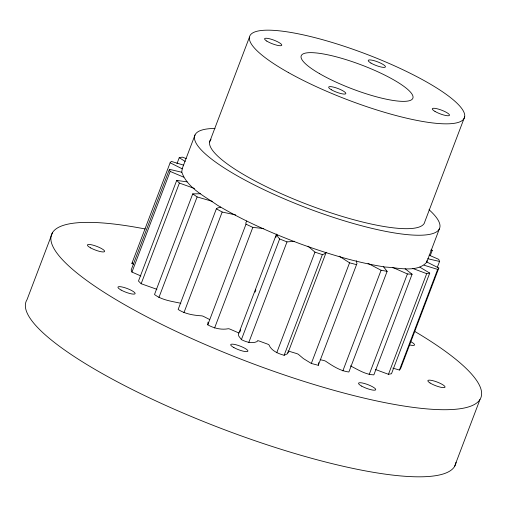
<?xml version="1.0" encoding="UTF-8"?>
<svg xmlns="http://www.w3.org/2000/svg" width="507" height="507" viewBox="0 0 507 507"><rect width="100%" height="100%" fill="white"/><g stroke="black" fill="none" stroke-linecap="round" stroke-linejoin="round"><path stroke-width="0.76" d="M276.442 234.24L238.486 334.145L238.683 335.926L241.402 339.614C246.161 342.067 251.954 343.879 257.119 341.572L257.48 340.793A1.743 0.374 20.8 0 1 259.235 341.053L267.385 344.038A1.743 0.374 20.8 0 1 269.059 345.033C271.391 350.844 278.476 353.772 284.135 355.268L287.425 353.778L287.982 352.276M195.024 134.951L182.279 168.495L181.747 172.069C187.33 188.015 204.397 196.032 217.389 205.177C243.626 220.798 271.676 233.15 300.245 243.823C327.928 253.842 356.25 262.512 385.39 267.062C397.97 267.614 417.001 273.039 426.679 262.296L426.919 260.668M208.022 322.129L207.781 324.829C213.821 328.27 221.293 330.063 228.194 328.745A1.743 0.374 20.8 0 1 230.279 329.252L238.094 332.63A1.743 0.374 20.8 0 1 238.841 332.998M52.519 232.555L27.029 299.656A229.658 49.318 20.8 0 0 223.999 429.53A229.658 49.318 20.8 0 0 456.059 462.257M133.759 264.407L131.896 263.418L170.13 162.772L171.296 161.391L183.648 165.155M181.804 172.253L169.401 169.332L131.167 269.984L131.953 272.069L140.902 275.979M131.953 272.069L170.181 171.423L169.401 169.332M176.981 163.628L179.231 157.702L182.26 157.132L186.234 158.533M187.115 181.867L176.715 180.41L138.481 281.062L141.155 283.724L156.917 289.332M141.155 283.724L179.389 183.071L176.715 180.41M209.619 141.979L249.444 37.138M200.398 193.756L192.736 193.877L154.502 294.523C161.543 299.84 170.739 301.158 179.225 302.939A1.743 0.374 20.8 0 1 180.834 303.44M158.887 297.571L197.122 196.925L192.736 193.877M220.741 207.11L217.573 207.978L216.375 208.802L178.141 309.454C184.998 313.947 193.44 315.31 201.501 315.836A1.743 0.374 20.8 0 1 203.776 316.545L209.34 319.378M183.933 312.686L222.167 212.034L216.375 208.802M207.781 324.829L246.009 224.183L245.838 222.827L246.77 221.014M214.588 328.023L252.822 227.377L263.786 228.562M239.862 332.066L240.711 329.848M255.046 292.102L255.889 289.884M275.846 237.339L276.689 235.115M241.402 339.614L279.636 238.962L278.096 237.168L276.6 234.095M248.766 342.548L287 241.896L294.662 241.294M276.721 352.783L314.955 252.137L308.015 246.187M284.135 355.268L322.37 254.615L324.169 254.045L326.204 252.264L287.97 352.916M318.63 362.651L318.282 365.306L311.323 363.456L349.557 262.81L339.189 256.181M318.282 365.306L356.966 263.532L356.263 260.725M342.852 370.896L381.087 270.244L387.12 271.346L348.886 371.999C340.412 370.972 332.941 366.124 325.982 361.428A1.743 0.374 20.8 0 0 323.732 360.49L320.151 359.672M464.646 116.876L424.822 221.717A114.829 24.659 20.8 0 1 305.816 203.884A114.829 24.659 20.8 0 1 211.051 139.21M369.166 374.597L407.394 273.951L412.09 274.224L373.855 374.869C365.363 374.61 357.86 369.54 350.375 365.87M426.679 262.296L439.423 228.746M430.272 255.56L432.237 250.382L431.165 249.317M388.457 374.305L426.691 273.66L429.727 273.089L391.493 373.735L388.457 374.305L375.605 369.552M437.3 267.379L439.55 261.46L438.77 259.369L429.156 255.186M392.849 368.126L399.427 370.047L437.661 269.401L438.828 268.019L426.729 261.961M438.828 268.019L400.593 368.671L399.427 370.047M454.481 466.63L479.971 399.529M131.896 263.418L132.676 262.499M430.792 250.236L432.237 250.382M235.692 214.924L222.167 212.034M439.55 261.46L427.743 258.703M212.275 201.323L197.122 196.925M349.557 262.81L356.516 264.66M437.661 269.401L424.042 265.205M194.587 188.503L179.389 183.071M314.955 252.137L322.37 254.615M426.691 273.66L412.717 268.45M183.737 177.184L170.181 171.423M279.636 238.962L287 241.896M407.394 273.951L392.481 267.335M182.228 168.831L170.13 162.772M246.009 224.183L252.822 227.377M381.087 270.244L368 263.393M419.872 267.17L429.727 273.089M311.323 363.456L303.42 358.601L298.623 354.545A1.743 0.374 20.8 0 0 296.595 353.544L288.667 351.155A1.743 0.374 20.8 0 0 287.906 350.971M185.169 161.429L179.231 157.702M405.112 268.761L412.09 274.224M383.482 266.733L387.12 271.346M414.618 331.337A229.658 49.318 20.8 0 1 411.399 407.14A229.658 49.318 20.8 0 1 97.129 287.735A229.658 49.318 20.8 0 1 145.256 228.993M429.017 209.695A130.907 28.113 20.8 0 1 307.337 208.162A130.907 28.113 20.8 0 1 215.025 128.448M410.144 341.376A9.189 1.971 20.8 0 1 414.561 344.861A9.189 1.971 20.8 0 1 409.7 344.95M233.898 347.587A9.189 1.971 20.8 0 0 247.828 351.294A9.189 1.971 20.8 0 0 236.23 344.823A9.189 1.971 20.8 0 0 233.898 347.587M90.614 247.891A9.189 1.971 20.8 0 0 104.543 251.599A9.189 1.971 20.8 0 0 92.946 245.128A9.189 1.971 20.8 0 0 90.614 247.891M430.069 383A9.189 1.971 20.8 0 0 444.658 387.481A9.189 1.971 20.8 0 0 434.632 381.175A9.189 1.971 20.8 0 0 430.069 383M288.28 72.482A114.829 24.659 20.8 0 0 463.214 119.639A114.829 24.659 20.8 0 0 319.644 38.887A114.829 24.659 20.8 0 0 288.28 72.482M319.328 73.534A59.712 12.821 20.8 0 0 411.76 99.619A59.712 12.821 20.8 0 0 340.051 57.861A59.712 12.821 20.8 0 0 319.328 73.534M370.934 63.064A9.189 1.971 20.8 0 0 385.225 67.158A9.189 1.971 20.8 0 0 374.362 60.751A9.189 1.971 20.8 0 0 370.934 63.064M435 111.426A9.189 1.971 20.8 0 0 449.291 115.52A9.189 1.971 20.8 0 0 438.428 109.113A9.189 1.971 20.8 0 0 435 111.426M331.35 89.752A9.189 1.971 20.8 0 0 345.641 93.852A9.189 1.971 20.8 0 0 334.778 87.445A9.189 1.971 20.8 0 0 331.35 89.752M266.777 41.086A9.189 1.971 20.8 0 0 281.379 45.592A9.189 1.971 20.8 0 0 271.416 39.293A9.189 1.971 20.8 0 0 266.777 41.086M121.103 290.055A9.189 1.971 20.8 0 0 135.046 293.781A9.189 1.971 20.8 0 0 123.48 287.317A9.189 1.971 20.8 0 0 121.103 290.055M361.694 386.131A9.189 1.971 20.8 0 0 375.643 389.858A9.189 1.971 20.8 0 0 364.07 383.393A9.189 1.971 20.8 0 0 361.694 386.131"/></g></svg>
